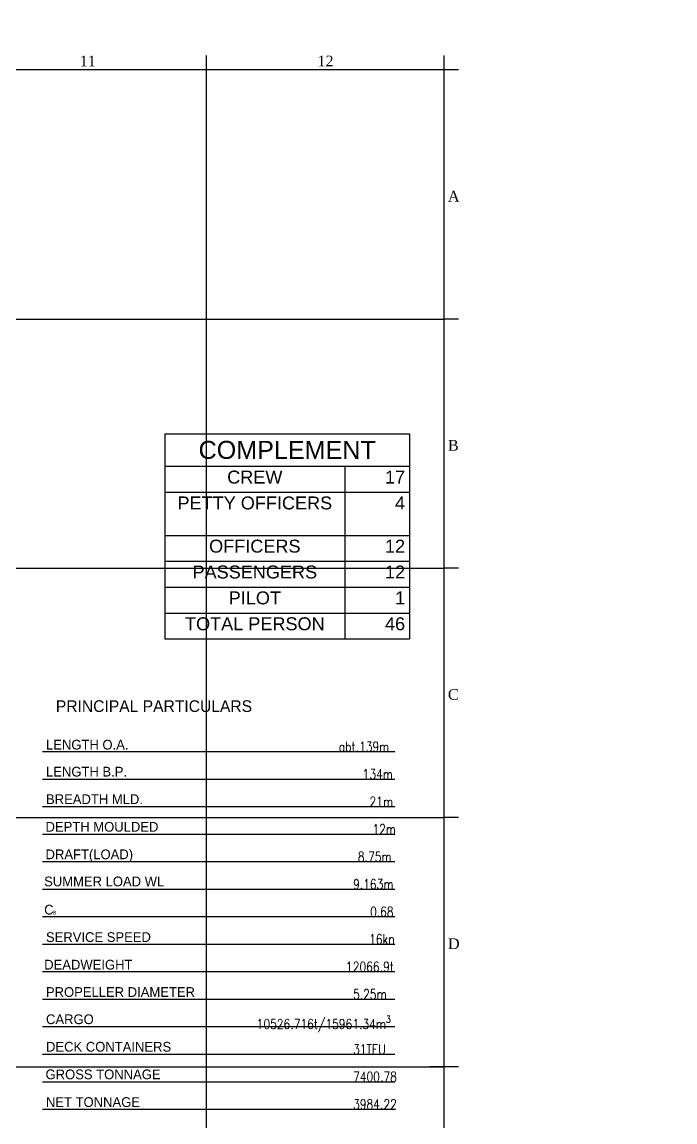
# Model space of a CAD drawing. Header units: millimetres. Extents: x -4 to 3776, y -4 to 4079.
# Drawn here: x 741.5 to 940.8, y 287.3 to 622.9 of the extents above; entities that cross this region are included whole.
import ezdxf
from ezdxf import colors
from ezdxf.entities.mleader import LeaderData, LeaderLine
from ezdxf.enums import TextEntityAlignment as Align
from ezdxf.math import Vec2, Vec3

# ---------------------------------------------------------------- set-up
doc = ezdxf.new("R2010")
doc.units = ezdxf.units.MM
doc.layers.add('BK_kedu', color=255, linetype='Continuous')
doc.layers.add('TEXT', color=4, linetype='Continuous')
doc.layers.add('Sheet$BORDER', color=7, linetype='Continuous', true_color=0x000000)
doc.layers.add('Sheet$GRID', color=254, linetype='Continuous', true_color=0xbebebe)
doc.styles.add('HZDXF', font='SHORT.shx', dxfattribs={"bigfont": 'hzdx.shx'})
doc.styles.add('ROMANC', font='ROMANC.shx', dxfattribs={"width": 0.8, "bigfont": 'HZDX.shx'})
doc.styles.get("Standard").update_dxf_attribs({"font": 'arial.ttf'})

# ---------------------------------------------------------------- blocks, each defined once
blk = doc.blocks.new('*T233')
at = {"color": 0, "linetype": 'ByBlock', "lineweight": -2, "transparency": 16777216}
for p, q in [((0, 0), (74.6, 0)), ((0, 0), (0, -62.6)), ((74.6, 0), (74.6, -62.6)), ((0, -9.95), (74.6, -9.95)), ((54.85, -9.95), (54.85, -62.6)), ((0, -17.85), (74.6, -17.85)), ((0, -31.01), (74.6, -31.01)), ((0, -38.91), (74.6, -38.91)), ((0, -46.81), (74.6, -46.81)), ((0, -54.71), (74.6, -54.71)), ((0, -62.6), (74.6, -62.6))]:
    blk.add_line(p, q, dxfattribs=at)
at = {"color": 0, "transparency": 16777216}
for s, insert, char_height, width, attachment_point in [('COMPLEMENT', (37.3, -4.97), 5.485, 71.9633, 5), ('CREW', (27.43, -11.26), 3.949, 52.2188, 2), ('17', (73.28, -11.26), 3.949, 17.1116, 3), ('PETTY OFFICERS', (27.43, -19.16), 3.9493, 52.2188, 2), ('4', (73.28, -19.16), 3.95, 17.1116, 3), ('OFFICERS', (27.43, -32.33), 3.949, 52.2188, 2), ('12', (73.28, -32.33), 3.949, 17.1116, 3), ('PASSENGERS', (27.43, -40.22), 3.949, 52.2188, 2), ('12', (73.28, -40.22), 3.949, 17.1116, 3), ('PILOT', (27.43, -48.12), 3.949, 52.2188, 2), ('1', (73.28, -48.12), 3.95, 17.1116, 3), ('TOTAL PERSON', (27.43, -56.02), 3.9493, 52.2188, 2), ('46', (73.28, -56.02), 3.949, 17.1116, 3)]:
    blk.add_mtext(s, dxfattribs=dict(at, insert=insert, char_height=char_height, width=width, attachment_point=attachment_point))

msp = doc.modelspace()

# ---------------------------------------------------------------- linework, layer by layer
at = {"layer": 'Sheet$BORDER', "color": 6, "true_color": 0xff00ff}
for p, q in [((797.829, 608.276), (797.829, 612.644)), ((870.358, -4.355), (870.358, 612.644)), ((874.726, 608.276), (-4.361, 608.276)), ((874.726, 532.243), (870.358, 532.243)), ((874.726, 456.21), (870.358, 456.21)), ((874.726, 380.177), (870.358, 380.177)), ((874.726, 304.144), (865.99, 304.144))]:
    msp.add_line(p, q, dxfattribs=at)
at = {"layer": 'Sheet$GRID'}
for points in [[(797.829, 0.013), (797.829, 608.276)], [(0.007, 532.243), (870.358, 532.243)], [(0.007, 456.21), (870.358, 456.21)], [(0.007, 380.177), (870.358, 380.177)], [(0.007, 304.144), (870.358, 304.144)]]:
    msp.add_lwpolyline(points, dxfattribs=at)
at = {"layer": 'TEXT', "color": 4}
for p, q in [((747.766, 400.291), (855.276, 400.291)), ((747.766, 391.898), (855.276, 391.898)), ((747.766, 383.504), (855.276, 383.504)), ((747.766, 375.111), (855.276, 375.111)), ((747.766, 366.718), (855.276, 366.718)), ((747.766, 358.324), (855.276, 358.324)), ((747.766, 349.931), (855.276, 349.931)), ((747.766, 341.538), (855.276, 341.538)), ((747.766, 333.144), (855.276, 333.144)), ((747.766, 333.144), (855.276, 333.144)), ((747.766, 324.751), (855.276, 324.751)), ((747.766, 316.358), (855.276, 316.358)), ((747.766, 316.358), (855.276, 316.358)), ((747.766, 307.965), (855.276, 307.965)), ((747.766, 307.965), (855.276, 307.965)), ((747.766, 299.571), (855.276, 299.571)), ((747.766, 299.571), (855.276, 299.571)), ((747.766, 291.178), (855.276, 291.178)), ((747.766, 291.178), (855.276, 291.178))]:
    msp.add_line(p, q, dxfattribs=at)

# ---------------------------------------------------------------- block references
msp.add_blockref('*T233', (785.117, 497.284))

# ---------------------------------------------------------------- texts
at = {"color": 4, "lineweight": 25, "char_height": 3, "width": 14.81143, "attachment_point": 1, "style": 'ROMANC'}
for s, insert in [('\\A1;{\\Fromanc,hzdx|c134;abt.139m}', (838.155, 403.291)), ('\\A1;{\\Fromanc,hzdx|c134;134m}', (845.43, 394.898)), ('\\A1;{\\Fromanc,hzdx|c134;21m}', (847.547, 386.504)), ('\\A1;{\\Fromanc,hzdx|c134;12m}', (848.394, 378.111)), ('\\A1;{\\Fromanc,hzdx|c134;8.75m}', (843.993, 369.718)), ('\\A1;{\\Fromanc,hzdx|c134;9.163m}', (842.507, 361.324)), ('\\A1;{\\Fromanc,hzdx|c134;0.68}', (847.688, 352.931)), ('\\A1;{\\Fromanc,hzdx|c134;16kn}', (847.406, 344.538)), ('\\A1;{\\Fromanc,hzdx|c134;12066.9t}', (840.35, 336.144)), ('\\A1;{\\Fromanc,hzdx|c134;5.25m}', (842.507, 327.751, -7.824)), ('\\A1;{\\Fromanc,hzdx|c134;10526.716t/15961.34m\\H0.7x;\\S3^ ;}', (813.091, 319.679)), ('\\A1;{\\Fromanc,hzdx|c134;31TEU}', (842.507, 310.965)), ('\\A1;{\\Fromanc,hzdx|c134;7400.78}', (842.507, 302.571)), ('\\A1;{\\Fromanc,hzdx|c134;3984.22}', (842.507, 294.178))]:
    msp.add_mtext(s, dxfattribs=dict(at, insert=insert))
at = {"layer": 'Sheet$BORDER', "char_height": 3.2761, "line_spacing_factor": 0.963855}
for s, insert, width, attachment_point in [('\\fTimes New Roman;11', (761.564, 612.644), 7.00187, 2), ('\\fTimes New Roman;12', (834.093, 612.644), 7.38729, 2), ('\\fTimes New Roman;A', (871.45, 569.768), 6.72351, 4), ('\\fTimes New Roman;B', (871.45, 493.735), 6.20961, 4), ('\\fTimes New Roman;C', (871.45, 417.702), 6.18819, 4), ('\\fTimes New Roman;D', (871.45, 341.669), 6.57362, 4)]:
    msp.add_mtext(s, dxfattribs=dict(at, insert=insert, width=width, attachment_point=attachment_point))
at = {"layer": 'TEXT', "color": 3, "style": 'HZDXF'}
msp.add_text('PRINCIPAL PARTICULARS', height=3.56529, dxfattribs=at).set_placement((781.775, 412.373), align=Align.CENTER)
at = {"layer": 'TEXT', "color": 4, "style": 'HZDXF'}
for s, height, p in [('LENGTH O.A.', 2.97108, (748.836, 400.908)), ('LENGTH B.P.', 2.97108, (748.836, 392.676)), ('BREADTH MLD.', 2.97108, (748.836, 384.282)), ('DEPTH MOULDED', 2.97108, (748.691, 375.855)), ('DRAFT(LOAD)', 2.97108, (748.691, 367.455)), ('C', 2.971, (748.283, 350.575)), ('B', 1.184, (750.907, 350.532)), ('SERVICE SPEED ', 2.97108, (748.819, 342.202)), ('DEADWEIGHT ', 2.97108, (748.283, 333.789)), ('PROPELLER DIAMETER', 2.97108, (748.81, 325.439)), ('CARGO', 2.9711, (748.836, 317.137)), ('DECK CONTAINERS', 2.97108, (748.836, 308.742))]:
    msp.add_text(s, height=height, dxfattribs=at).set_placement(p)
at = {"layer": 'TEXT', "style": 'HZDXF'}
for s, p in [('SUMMER LOAD WL', (748.259, 359.185)), ('GROSS TONNAGE', (748.691, 300.315)), ('NET TONNAGE', (748.81, 291.866))]:
    msp.add_text(s, height=2.97108, dxfattribs=at).set_placement(p)

# ---------------------------------------------------------------- leaders
at = {"layer": 'BK_kedu'}
ml = msp.add_multileader_mtext('Standard', dxfattribs=at)
ml.set_content('', color=256)
ml.set_leader_properties()
ml.build(insert=Vec2(0, 0))
ml.multileader.update_dxf_attribs({"text_right_attachment_type": 6, "dogleg_length": 0.36, "arrow_head_size": 0.18})
ctx = ml.context
ctx.base_point, ctx.char_height, ctx.arrow_head_size, ctx.landing_gap_size, ctx.plane_origin = Vec3(3775.999, 4079.328), 0.18, 0.18, 0.09, Vec3(3774.639, 4079.328)
ctx.right_attachment = 6
notes = []
notes.append((ctx, [(0, (0, 0, 0), (0, 0), (1, 0), 1, [])]))
ctx.mtext.insert, ctx.mtext.flow_direction = Vec3(3776.089, 4079.418), 5
for ctx, leaders in notes:
    for number, flags, end, landing, length, lines in leaders:
        leader = LeaderData()
        leader.index, (leader.has_last_leader_line, leader.has_dogleg_vector, leader.attachment_direction) = number, flags
        leader.last_leader_point, leader.dogleg_vector, leader.dogleg_length = Vec3(end), Vec3(landing), length
        for number, points, colour, breaks in lines:
            line = LeaderLine()
            line.index, line.vertices, line.color, line.breaks = number, Vec3.list(points), colors.encode_raw_color(colour), breaks
            leader.lines.append(line)
        ctx.leaders.append(leader)

doc.saveas('drawing.dxf')
